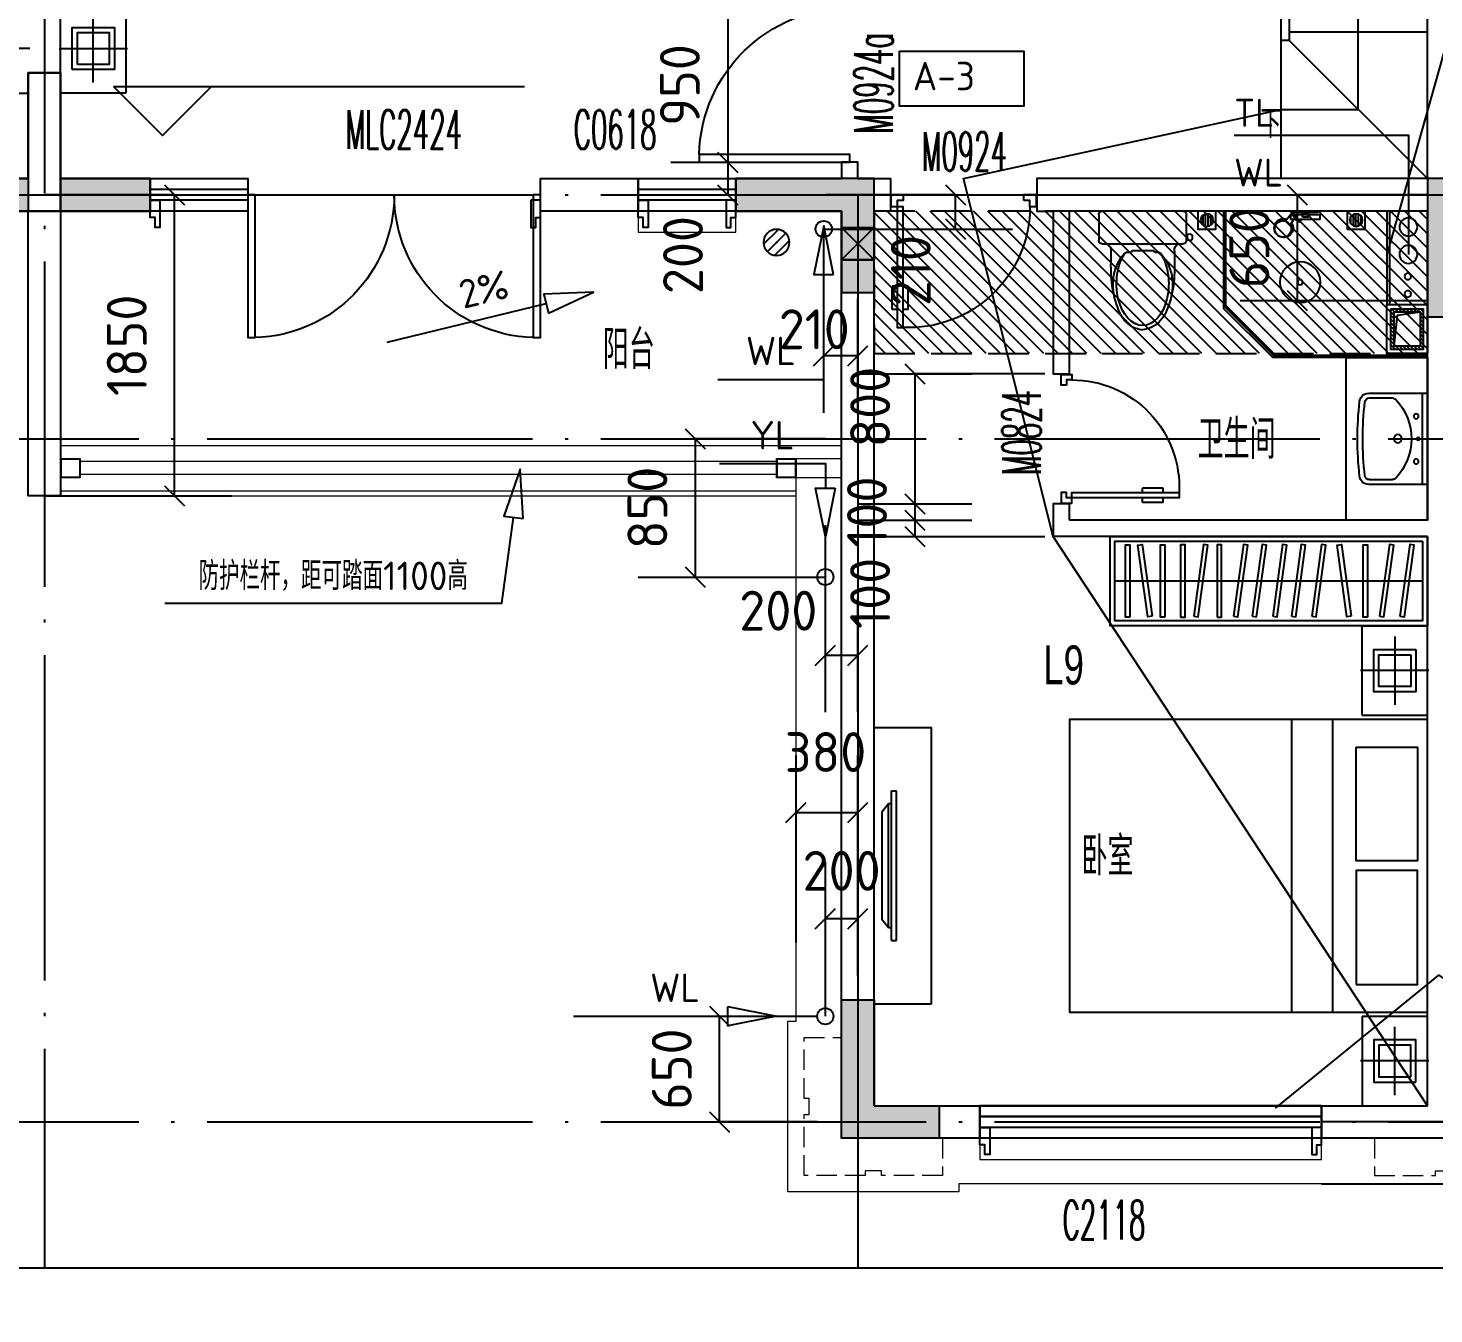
# Model space of a CAD drawing. Header units: millimetres. Extents: x -133666 to 228300, y -346623 to 180165.
# Drawn here: x -38455 to -29815, y -119470 to -111564 of the extents above; entities that cross this region are included whole.
import ezdxf
from ezdxf.enums import TextEntityAlignment as Align

# ---------------------------------------------------------------- set-up
doc = ezdxf.new("R2010")
doc.units = ezdxf.units.MM
doc.header["$LTSCALE"] = 1000
for name, pattern in [('__DASH', [0.35, 0.25, -0.1]), ('DASH', [0.35, 0.25, -0.1]), ('DOTE', [2.42, 2, -0.2, 0.02, -0.2])]:
    doc.linetypes.add(name, pattern=pattern)
doc.layers.get('0').update_dxf_attribs({"linetype": 'CONTINUOUS'})
doc.layers.get('Defpoints').update_dxf_attribs({"color": 6, "linetype": 'CONTINUOUS'})
doc.layers.add('0看线', color=9, linetype='CONTINUOUS', lineweight=0)
for name, color, linetype in [('0门窗套', 47, 'CONTINUOUS'), ('A-Lvtry', 5, 'CONTINUOUS'), ('AXIS_轴线_A', 1, 'DOTE'), ('COLU_柱墙_A', 2, 'CONTINUOUS'), ('COMP_栏杆_A', 163, 'CONTINUOUS'), ('DIM_引注_A', 3, 'CONTINUOUS'), ('DIM_标注_A', 3, 'CONTINUOUS'), ('DIM_标高_A', 3, 'CONTINUOUS'), ('DIM_符号_A', 3, 'CONTINUOUS'), ('EQU_厨卫设备_A', 6, 'CONTINUOUS'), ('EQU_活动家具_A', 237, 'CONTINUOUS'), ('HATCH_通用填充_A', 251, 'CONTINUOUS'), ('LINE_投影线_A', 7, 'CONTINUOUS'), ('LINE_细线_A', 9, 'CONTINUOUS'), ('LVTRY', 6, 'CONTINUOUS'), ('M门窗标号', 1, 'CONTINUOUS'), ('STAIR_楼电梯_A', 9, 'CONTINUOUS'), ('TEXT_房间名称_A', 6, 'CONTINUOUS'), ('TEXT_通用文字_A', 7, 'CONTINUOUS'), ('VPIPE-雨水', 4, 'DASH'), ('W-尺寸', 5, 'CONTINUOUS'), ('WALL_填充墙_A', 2, 'CONTINUOUS'), ('WIN_门窗_A', 4, 'CONTINUOUS'), ('洁具，厨具', 6, 'CONTINUOUS'), ('看线', 161, 'CONTINUOUS')]:
    doc.layers.add(name, color=color, linetype=linetype)
doc.styles.add('_TCH_DIM', font='SIMPLEX.shx', dxfattribs={"width": 0.7, "bigfont": 'GBCBIG.shx'})
doc.styles.add('_中哲汉字字母', font='ZZ中哲字母', dxfattribs={"width": 0.7, "bigfont": 'ZZ中哲汉字'})
doc.styles.add('CADReader_TextStyle', font='tssdeng.shx', dxfattribs={"height": 0.2, "bigfont": 'gbcbig.shx'})
doc.styles.add('DIM', font='', dxfattribs={"width": 0.7})
doc.styles.get('DIM').set_extended_font_data('SimSun')
doc.dimstyles.new('50', dxfattribs={"dimscale": 50, "dimtxt": 2, "dimasz": 1, "dimexe": 1, "dimexo": 1, "dimgap": 1, "dimtad": 1, "dimdec": 0, "dimzin": 0, "dimdsep": 46, "dimtxsty": 'DIM', "dimblk": 'ARCHTICK', "dimcen": 0, "dimclrd": 5, "dimclre": 5, "dimclrt": 35, "dimadec": 0, "dimazin": 0, "dimtfac": 0.5, "dimtdec": 0, "dimtix": 1, "dimtmove": 2, "dimatfit": 2, "dimldrblk": 'A', "dimfxl": 0, "dimtolj": 1, "dimtzin": 0, "dimlwd": -1, "dimlwe": -1, "dimarcsym": 0})
pattern_1 = [(270, (-773584.457, -5072206.199), (15.875, -9e-15), [])]
pattern_2 = [(270, (-774502.067, -5072206.199), (15.875, -9e-15), [])]

# ---------------------------------------------------------------- blocks, each defined once
blk = doc.blocks.new('_ArchTick')
at = {"color": 0, "linetype": 'ByBlock', "const_width": 0.4}
blk.add_lwpolyline([(-0.5, -0.5), (0.5, 0.5)], dxfattribs=at)
blk = doc.blocks.new('*D693')
at = {"layer": 'Defpoints', "color": 0}
for p in [(-30904.1, -17972.8), (-32504.1, -150166.6), (-32504.1, -152366.6)]:
    blk.add_point(p, dxfattribs=at)
at = {"layer": 'W-尺寸', "color": 5}
for p, q in [((-32504.1, -152066.6), (-32504.1, -152416.6)), ((-30904.1, -152066.6), (-30904.1, -152416.6)), ((-30904.1, -152366.6), (-32504.1, -152366.6))]:
    blk.add_line(p, q, dxfattribs=at)
at = {"layer": 'W-尺寸', "color": 5, "xscale": 50, "yscale": 50, "zscale": 50, "rotation": 180}
blk.add_blockref('_ArchTick', (-32504.1, -152366.6), dxfattribs=at)
at = {"layer": 'W-尺寸', "color": 5, "xscale": 50, "yscale": 50, "zscale": 50}
blk.add_blockref('_ArchTick', (-30904.1, -152366.6), dxfattribs=at)
at = {"layer": 'W-尺寸', "color": 35, "insert": (-31704.1, -152266.6), "char_height": 100, "attachment_point": 5, "style": 'DIM'}
blk.add_mtext('\\A1;1600', dxfattribs=at)
blk = doc.blocks.new('A')
for p, q in [((-0.37, 0), (-2.13, 0)), ((-1.44, 1.15), (-1.09, 1.44)), ((-1.44, 1.15), (-0.37, 0)), ((-1.44, -1.15), (-0.37, 0)), ((-1.09, 1.44), (0, 0)), ((-1.09, -1.44), (0, 0)), ((-1.44, -1.15), (-1.09, -1.44))]:
    blk.add_line(p, q)
for points in [[(-1.44, 1.15), (-1.09, 1.44), (-0.37, 0), (0, 0)], [(-1.44, -1.15), (-1.09, -1.44), (-0.37, 0), (0, 0)]]:
    blk.add_solid(points)
blk = doc.blocks.new('座便')
for p, q in [((-270, -200), (-270, -40)), ((-250, -20), (250, -20)), ((270, -40), (270, -200)), ((-303.5, -170.5), (-303.5, -190.2)), ((-303.5, -170.5), (-303.5, -190.2)), ((-270, -162.3), (-292.7, -160.5)), ((-270, -162.3), (-292.7, -160.5)), ((-276.1, -198.8), (-276.1, -161.8)), ((-276.1, -198.8), (-276.1, -161.8)), ((-292.7, -200.1), (-270, -198.4)), ((-292.7, -200.1), (-270, -198.4)), ((-221.7, -220), (-250, -220)), ((221.7, -220), (-221.7, -220)), ((221.7, -220), (-221.7, -220)), ((250, -220), (221.7, -220)), ((-77.3, -272.6), (-100.5, -272.6)), ((-77.3, -272.6), (-100.5, -272.6)), ((-69.3, -262), (-69.3, -264.6)), ((65.1, -262), (-69.3, -262)), ((-69.3, -262), (-69.3, -264.6)), ((65.1, -262), (-69.3, -262)), ((65.1, -264.6), (65.1, -262)), ((65.1, -264.6), (65.1, -262)), ((100.5, -272.6), (73.1, -272.6)), ((100.5, -272.6), (73.1, -272.6))]:
    blk.add_line(p, q)
for centre, radius, start, end in [((-250, -40), 20, 90, 180), ((250, -40), 20, 0, 90), ((250, -40), 20, 0, 90), ((-293.5, -170.5), 10, 85.56158, 180), ((-293.5, -170.5), 10, 85.56158, 180), ((-293.5, -190.2), 10, 180, 274.43842), ((-293.5, -190.2), 10, 180, 274.43842), ((-250, -200), 20, 180, 270), ((-238.3, -260.4), 43.7, 351.37849, 67.65047), ((238.3, -260.4), 43.7, 112.34953, 188.62151), ((250, -200), 20, 270, 0), ((-100.5, -280.6), 8, 90, 145.22779), ((-100.5, -280.6), 8, 90, 145.22779), ((-77.3, -264.6), 8, 270, 0), ((-77.3, -264.6), 8, 270, 0), ((73.1, -264.6), 8, 180, 270), ((73.1, -264.6), 8, 180, 270), ((100.5, -280.6), 8, 34.77221, 90), ((100.5, -280.6), 8, 34.77221, 90)]:
    blk.add_arc(centre, radius, start, end)
blk.add_ellipse((0, -466.8), major_axis=(0, 256.5), ratio=0.624298, start_param=0.73236, end_param=5.550825)
for points, knots in [([(-195.1, -266.9), (-196.6, -324.4), (-199.4, -436.2), (-170.6, -586.5), (-119.1, -698.5), (-49.6, -739.9), (-14.2, -746.4), (0, -749)], [0, 0, 0, 0, 171.873008, 333.949451, 459.747669, 524.048243, 567.39816, 567.39816, 567.39816, 567.39816]), ([(-107.1, -276), (-116.1, -285.9), (-144.6, -317.3), (-174.9, -382.8), (-187.7, -466.4), (-179.2, -520.4), (-175, -546.4)], [0, 0, 0, 0, 40.186691, 126.909564, 211.63779, 290.070492, 290.070492, 290.070492, 290.070492]), ([(-107.1, -276), (-116.1, -285.9), (-144.6, -317.3), (-174.9, -382.8), (-187.7, -466.4), (-179.2, -520.4), (-175, -546.4)], [0, 0, 0, 0, 40.186691, 126.909564, 211.63779, 290.070492, 290.070492, 290.070492, 290.070492]), ([(195.1, -266.9), (196.6, -324.4), (199.4, -436.2), (170.6, -586.5), (119.1, -698.5), (49.6, -739.9), (14.2, -746.4), (0, -749)], [0, 0, 0, 0, 171.873008, 333.949451, 459.747669, 524.048243, 567.39816, 567.39816, 567.39816, 567.39816]), ([(107.1, -276), (116.1, -285.9), (144.6, -317.3), (174.9, -382.8), (187.7, -466.4), (179.2, -520.4), (175, -546.4)], [0, 0, 0, 0, 40.186691, 126.909564, 211.63779, 290.070492, 290.070492, 290.070492, 290.070492]), ([(107.1, -276), (116.1, -285.9), (144.6, -317.3), (174.9, -382.8), (187.7, -466.4), (179.2, -520.4), (175, -546.4)], [0, 0, 0, 0, 40.186691, 126.909564, 211.63779, 290.070492, 290.070492, 290.070492, 290.070492])]:
    blk.add_open_spline(points, degree=3, knots=knots)
blk = doc.blocks.new('shower1')
for points in [[(-51.4, -88.6), (-21.4, -88.6), (-21.4, 88.6), (-51.4, 88.6)], [(-37.2, -17.3), (-8, -17.3), (-8, 17.3), (-37.2, 17.3)], [(-21.4, -6.1), (0, -6.1), (0, 6.8), (-21.4, 6.8)], [(-8, -75), (0, -75), (0, 75), (-8, 75)]]:
    blk.add_lwpolyline(points, close=True)
for points in [[(-37.9, -62.1), (-84.5, -93.6)], [(-19.9, -89), (-61.8, -121.8)]]:
    blk.add_lwpolyline(points)
for centre, radius, start, end in [((-103.4, -132.6), 58, 56.12168, 20.8953), ((-105.6, -133.5), 55.7, 56.56803, 19.51592), ((-41.6, -84.6), 17.1, 318.96713, 109.91341), ((-33, -78.3), 16.9, 320.84423, 107.65607), ((-109.7, -137.1), 50.3, 59.93566, 17.69043), ((-117.8, -143.6), 60.1, 21.2546, 56.37155)]:
    blk.add_arc(centre, radius, start, end)
for points, knots in [([(-47.4, -68.5), (-59.3, -51.6), (-74.7, -29.7), (-56.1, -27.5), (-51.4, -27.2)], [0, 0, 0, 0, 41.956528, 54.187933, 54.187933, 54.187933, 54.187933]), ([(-46.4, -58.9), (-56.4, -46.3), (-70, -29.4), (-55.7, -31.5), (-51.4, -32.5)], [0, 0, 0, 0, 30.927195, 41.70808, 41.70808, 41.70808, 41.70808])]:
    blk.add_open_spline(points, degree=3, knots=knots)
blk = doc.blocks.new('A$C5CA51191')
at = {"layer": 'EQU_活动家具_A'}
for p, q in [((3000, 2400), (3000, 2950)), ((3000, 2950), (3400, 2950)), ((3200, 2885), (3200, 2465)), ((3410, 2675), (2990, 2675)), ((2565.9, 2375), (2565.9, 575)), ((2817.7, 2375), (2817.7, 575)), ((3000, 2400), (3400, 2400)), ((107.1, 1015), (107.1, 1935)), ((107.1, 1935), (137.1, 1935)), ((137.1, 1015), (137.1, 1935)), ((137.1, 1015), (137.1, 1935)), ((88.2, 1856.2), (46.4, 1804.4)), ((88.2, 1093.8), (88.2, 1856.2)), ((107.1, 1856.2), (88.2, 1856.2)), ((46.4, 1804.4), (46.4, 1145.6)), ((88.2, 1093.8), (46.4, 1145.6)), ((107.1, 1093.8), (88.2, 1093.8)), ((107.1, 1015), (137.1, 1015)), ((3000, 550), (3400, 550)), ((3000, 550), (3000, 0)), ((3200, 65), (3200, 485)), ((3410, 275), (2990, 275)), ((3000, 0), (3400, 0))]:
    blk.add_line(p, q, dxfattribs=at)
for points in [[(3330, 2805), (3330, 2545), (3070, 2545), (3070, 2805)], [(3400, 575), (3400, 2375), (1200, 2375), (1200, 575)], [(350, 625), (0, 625), (0, 2325), (350, 2325)], [(2962.9, 2204.9), (3339.3, 2204.9), (3339.3, 1504.6), (2962.9, 1504.6)], [(2962.9, 745.1), (3339.3, 745.1), (3339.3, 1445.4), (2962.9, 1445.4)], [(3330, 145), (3330, 405), (3070, 405), (3070, 145)]]:
    blk.add_lwpolyline(points, close=True, dxfattribs=at)
for points in [[(3297.5, 2772.5), (3297.5, 2577.5), (3102.5, 2577.5), (3102.5, 2772.5), (3297.5, 2772.5)], [(3297.5, 177.5), (3297.5, 372.5), (3102.5, 372.5), (3102.5, 177.5), (3297.5, 177.5)]]:
    blk.add_lwpolyline(points, dxfattribs=at)
blk = doc.blocks.new('A$C60E5526C')
at = {"layer": 'EQU_活动家具_A'}
blk.add_line((1920, 275), (30, 275), dxfattribs=at)
for points in [[(1950, 550), (1950, 0), (0, 0), (0, 550)], [(1920, 520), (1920, 30), (30, 30), (30, 520)], [(121.7, 53.5), (94.7, 53.5), (94.7, 498.5), (121.7, 498.5)], [(258.3, 59.7), (231.6, 56), (171.2, 496.9), (198, 500.5)], [(335.8, 53.5), (308.8, 53.5), (308.8, 498.5), (335.8, 498.5)], [(433.7, 53.5), (460.7, 53.5), (460.7, 498.5), (433.7, 498.5)], [(514.2, 59.7), (540.9, 56), (601.3, 496.9), (574.6, 500.5)], [(658.4, 53.5), (685.4, 53.5), (685.4, 498.5), (658.4, 498.5)], [(758.9, 59.7), (785.6, 56), (846, 496.9), (819.3, 500.5)], [(873.6, 59.7), (900.4, 56), (960.8, 496.9), (934, 500.5)], [(999.3, 59.7), (1026.1, 56), (1086.4, 496.9), (1059.7, 500.5)], [(1114.1, 59.7), (1140.8, 56), (1201.2, 496.9), (1174.4, 500.5)], [(1239.7, 59.7), (1266.5, 56), (1326.9, 496.9), (1300.1, 500.5)], [(1482.5, 59.7), (1455.8, 56), (1395.4, 496.9), (1422.1, 500.5)], [(1583, 53.5), (1556, 53.5), (1556, 498.5), (1583, 498.5)], [(1656, 59.7), (1682.8, 56), (1743.2, 496.9), (1716.4, 500.5)], [(1781.7, 59.7), (1808.5, 56), (1868.8, 496.9), (1842.1, 500.5)]]:
    blk.add_lwpolyline(points, close=True, dxfattribs=at)
blk = doc.blocks.new('A$C43C32891')
at = {"layer": 'EQU_活动家具_A'}
for p, q in [((410, 2950), (10, 2950)), ((410, 2400), (410, 2950)), ((210, 2885), (210, 2465)), ((0, 2675), (420, 2675)), ((410, 2400), (10, 2400)), ((592.3, 2375), (592.3, 575)), ((844.1, 2375), (844.1, 575)), ((3019.3, 1015), (3019.3, 1935)), ((3019.3, 1015), (3019.3, 1935)), ((3049.3, 1935), (3019.3, 1935)), ((3049.3, 1015), (3049.3, 1935)), ((3049.3, 1856.2), (3068.2, 1856.2)), ((3068.2, 1093.8), (3068.2, 1856.2)), ((3068.2, 1856.2), (3110, 1804.4)), ((3110, 1804.4), (3110, 1145.6)), ((3068.2, 1093.8), (3110, 1145.6)), ((3049.3, 1093.8), (3068.2, 1093.8)), ((3049.3, 1015), (3019.3, 1015)), ((410, 550), (10, 550)), ((410, 550), (410, 0)), ((210, 65), (210, 485)), ((0, 275), (420, 275)), ((410, 0), (10, 0))]:
    blk.add_line(p, q, dxfattribs=at)
for points in [[(80, 2805), (80, 2545), (340, 2545), (340, 2805)], [(10, 575), (10, 2375), (2210, 2375), (2210, 575)], [(447.1, 2204.9), (70.7, 2204.9), (70.7, 1504.6), (447.1, 1504.6)], [(447.1, 745.1), (70.7, 745.1), (70.7, 1445.4), (447.1, 1445.4)], [(80, 145), (80, 405), (340, 405), (340, 145)]]:
    blk.add_lwpolyline(points, close=True, dxfattribs=at)
for points in [[(112.5, 2772.5), (112.5, 2577.5), (307.5, 2577.5), (307.5, 2772.5), (112.5, 2772.5)], [(112.5, 177.5), (112.5, 372.5), (307.5, 372.5), (307.5, 177.5), (112.5, 177.5)]]:
    blk.add_lwpolyline(points, dxfattribs=at)
blk = doc.blocks.new('fhhrthrtjrtjrt')
at = {"layer": 'EQU_厨卫设备_A'}
h = blk.add_hatch(dxfattribs=at)
h.set_pattern_fill('ANSI31', color=256, scale=10, angle=225, style=0)
h.set_pattern_definition(pattern_1)
edge = h.paths.add_edge_path()
edge.add_arc((-285602.9, 318146), 39.3, 0, 360, ccw=False)
h = blk.add_hatch(dxfattribs=at)
h.set_pattern_fill('ANSI31', color=256, scale=10, angle=225, style=0)
h.set_pattern_definition(pattern_1)
edge = h.paths.add_edge_path()
edge.add_arc((-285602.9, 318146), 39.3, 0, 360, ccw=False)
h = blk.add_hatch(dxfattribs=at)
h.set_pattern_fill('ANSI31', color=256, scale=10, angle=225, style=0)
h.set_pattern_definition(pattern_2)
edge = h.paths.add_edge_path()
edge.add_arc((-284685.3, 318146), 39.3, 0, 360, ccw=False)
h = blk.add_hatch(dxfattribs=at)
h.set_pattern_fill('ANSI31', color=256, scale=10, angle=225, style=0)
h.set_pattern_definition(pattern_2)
edge = h.paths.add_edge_path()
edge.add_arc((-284685.3, 318146), 39.3, 0, 360, ccw=False)
at = {"layer": 'HATCH_通用填充_A'}
h = blk.add_hatch(dxfattribs=at)
h.set_pattern_fill('ANSI31', color=256, scale=500)
h.set_pattern_definition([(45, (-604135.504, -32817.92), (-44.194174, 44.194174), [])])
h.paths.add_polyline_path([(-282640.3, 317326), (-286040.3, 317326), (-286040.3, 318201), (-282640.3, 318201)])
at = {"layer": 'LVTRY', "ltscale": 5}
h = blk.add_hatch(dxfattribs=at)
h.set_pattern_fill('ANSI31', color=256, scale=10)
h.set_pattern_definition([(45, (-594158.315, -40320.07), (-11.22532015, 11.22532015), [])])
h.paths.add_polyline_path([(-286015.3, 317601), (-286015.3, 317351), (-285815.3, 317351), (-285815.3, 317601)])
h.paths.add_polyline_path([(-285995.3, 317581), (-285835.3, 317581), (-285835.3, 317371), (-285995.3, 317371)], flags=16)
at = {"layer": 'AXIS_轴线_A', "linetype": 'DOTE'}
blk.add_line((-282540.3, 318301), (-282540.3, 311701), dxfattribs=at)
at = {"layer": 'COMP_栏杆_A'}
blk.add_lwpolyline([(-283290.3, 312634.4), (-285390.3, 312634.4), (-285390.3, 312701), (-283290.3, 312701)], close=True, dxfattribs=at)
at = {"layer": 'EQU_厨卫设备_A'}
for p, q in [((-281983.7, 317952.5), (-282096.9, 318065.6)), ((-281961.1, 317997.7), (-282051.6, 318088.2)), ((-282029, 317929.8), (-282119.5, 318020.3))]:
    blk.add_line(p, q, dxfattribs=at)
for points in [[(-286040.3, 317313), (-285095.3, 317313), (-284802.3, 317606), (-284802.3, 318201)], [(-286040.3, 317301), (-285090.3, 317301), (-284790.3, 317601), (-284790.3, 318201)], [(-285808.3, 318201), (-285790.3, 318201), (-285790.3, 317626), (-286040.3, 317626)], [(-285808.3, 318201), (-285808.3, 318201), (-285808.3, 317626), (-286040.3, 317626)], [(-285540.3, 317076), (-285540.3, 317301), (-286040.3, 317301), (-286040.3, 316301), (-285540.3, 316301), (-285540.3, 317076)]]:
    blk.add_lwpolyline(points, dxfattribs=at)
for points in [[(-285657.9, 318201), (-285547.9, 318201), (-285547.9, 318091), (-285657.9, 318091)], [(-285657.9, 318201), (-285547.9, 318201), (-285547.9, 318091), (-285657.9, 318091)], [(-284740.3, 318201), (-284630.3, 318201), (-284630.3, 318091), (-284740.3, 318091)]]:
    blk.add_lwpolyline(points, close=True, dxfattribs=at)
for centre, radius in [((-285923.8, 318104), 55), ((-285602.9, 318146), 39.3), ((-285602.9, 318146), 39.3), ((-284685.3, 318146), 39.3), ((-284685.3, 318146), 39.3), ((-282040.3, 318009), 80), ((-285923.8, 317935), 55), ((-285258.7, 317763.9), 125), ((-285920.1, 317800.1), 20), ((-285920.1, 317691.6), 20), ((-285258.7, 317763.9), 16)]:
    blk.add_circle(centre, radius, dxfattribs=at)
blk.add_point((-282040.3, 318009), dxfattribs=at)
at = {"layer": 'LINE_投影线_A'}
for p, q in [((-282440.3, 318101), (-282640.3, 318101)), ((-282440.3, 317901), (-282640.3, 317901))]:
    blk.add_line(p, q, dxfattribs=at)
at = {"layer": 'LINE_投影线_A', "linetype": '__DASH'}
blk.add_lwpolyline([(-282640.3, 317326), (-286040.3, 317326), (-286040.3, 318201), (-282640.3, 318201)], close=True, dxfattribs=at)
at = {"layer": 'LINE_投影线_A'}
blk.add_lwpolyline([(-282440.3, 318101), (-282640.3, 318101), (-282640.3, 317901), (-282440.3, 317901)], close=True, dxfattribs=at)
for points in [[(-282440.3, 317901), (-282640.3, 318101)], [(-282440.3, 318101), (-282640.3, 317901)], [(-285835.3, 317371), (-285855.8, 317561.6), (-285995.3, 317581)]]:
    blk.add_lwpolyline(points, dxfattribs=at)
at = {"layer": 'LINE_细线_A'}
blk.add_lwpolyline([(-286040.3, 312701), (-283740.3, 316201), (-283190.3, 318401), (-285140.3, 318826)], dxfattribs=at)
at = {"layer": 'LVTRY', "ltscale": 5}
for points in [[(-285790.3, 317626), (-286040.3, 317626), (-286040.3, 317326), (-285790.3, 317326)], [(-285815.3, 317601), (-286015.3, 317601), (-286015.3, 317351), (-285815.3, 317351)], [(-285835.3, 317581), (-285995.3, 317581), (-285995.3, 317371), (-285835.3, 317371)]]:
    blk.add_lwpolyline(points, close=True, dxfattribs=at)
at = {"layer": 'STAIR_楼电梯_A'}
for p, q in [((-285190.3, 321521), (-285190.3, 319251)), ((-285140.3, 320409.1), (-285140.3, 319251)), ((-286040.3, 319301), (-285190.3, 319301)), ((-285190.3, 319251), (-286040.3, 318401)), ((-285190.3, 319251), (-285140.3, 319251)), ((-285140.3, 319251), (-285140.3, 318401))]:
    blk.add_line(p, q, dxfattribs=at)
at = {"layer": 'WALL_填充墙_A', "linetype": 'Continuous'}
for points in [[(-277640.3, 318401), (-277640.3, 322401)], [(-286040.3, 318401), (-286040.3, 321521)], [(-282540.3, 318401), (-282540.3, 318501.5), (-282440.3, 318501.5), (-282440.3, 318401)], [(-286040.3, 318401), (-283840.3, 318401)], [(-283840.3, 318401), (-283640.3, 318401), (-283640.3, 318201), (-283740.3, 318201)], [(-282540.3, 318401), (-282740.3, 318401), (-282740.3, 318201), (-282640.3, 318201)], [(-282440.3, 318201), (-281790.3, 318201), (-281790.3, 318401), (-282440.3, 318401)], [(-280590.3, 318201), (-280590.3, 318401), (-281190.3, 318401), (-281190.3, 318201), (-280590.3, 318201)], [(-277640.3, 318401), (-278190.3, 318401), (-278190.3, 318201), (-277440.3, 318201)], [(-286040.3, 316301), (-286040.3, 318201)], [(-286040.3, 318201), (-283840.3, 318201)], [(-283740.3, 318201), (-283740.3, 317201), (-283840.3, 317201), (-283840.3, 318201)], [(-282640.3, 312701), (-282640.3, 318201)], [(-282440.3, 312501), (-282440.3, 318201)], [(-283840.3, 316301), (-283840.3, 316401), (-283740.3, 316401), (-283740.3, 316201)], [(-286040.3, 316301), (-283840.3, 316301)], [(-286040.3, 312701), (-286040.3, 316201)], [(-286040.3, 316201), (-283740.3, 316201)], [(-286140.3, 312501), (-285390.3, 312501), (-285390.3, 312701), (-286040.3, 312701)], [(-282640.3, 312701), (-283290.3, 312701), (-283290.3, 312501), (-282440.3, 312501)]]:
    blk.add_lwpolyline(points, dxfattribs=at)
at = {"layer": 'WIN_门窗_A', "linetype": 'Continuous'}
for points in [[(-281564, 318549), (-281564, 318501.5), (-282490.3, 318501.5), (-282490.3, 318549), (-281564, 318549)], [(-281190.3, 318201), (-281190.3, 318401), (-281790.3, 318401), (-281790.3, 318201), (-281190.3, 318201)], [(-278190.3, 318201), (-278190.3, 318401), (-278790.3, 318401), (-278790.3, 318201), (-278190.3, 318201)], [(-283560.8, 318265.5), (-283560.8, 318302.6), (-283635, 318302.6), (-283635, 318228.4), (-283597.9, 318228.4), (-283597.9, 318265.5), (-283560.8, 318265.5)], [(-282744.5, 318302.6), (-282818.7, 318302.6), (-282818.7, 318265.5), (-282781.6, 318265.5), (-282781.6, 317486.3), (-282818.7, 317486.3), (-282818.7, 318228.4), (-282744.5, 318228.4), (-282744.5, 318302.6)], [(-281790.3, 318334.4), (-281190.3, 318334.4)], [(-278790.3, 318334.4), (-278190.3, 318334.4)], [(-281790.3, 318267.7), (-281190.3, 318267.7)], [(-280545.3, 318301), (-280545.3, 317423.5), (-280590.3, 317423.5), (-280590.3, 318301), (-280545.3, 318301)], [(-278790.3, 318301), (-278790.3, 317423.5), (-278835.3, 317423.5), (-278835.3, 318301), (-278790.3, 318301)], [(-278790.3, 318267.7), (-278190.3, 318267.7)], [(-282850.1, 317739.9), (-282818.7, 317739.9)], [(-282850.1, 317597.1), (-282850.1, 317739.9)], [(-282781.6, 317739.9), (-282750.2, 317739.9)], [(-282750.2, 317597.1), (-282750.2, 317739.9)], [(-282850.1, 317597.1), (-282818.7, 317597.1)], [(-282781.6, 317597.1), (-282750.2, 317597.1)], [(-283821.9, 317130.4), (-283788.9, 317130.4), (-283788.9, 317196.3), (-283854.8, 317196.3), (-283854.8, 317163.3), (-283821.9, 317163.3), (-283821.9, 317130.4)], [(-284416, 316470.7), (-284416, 316498.6)], [(-284416, 316498.6), (-284289.1, 316498.6)], [(-284289.1, 316470.7), (-284289.1, 316498.6)], [(-283788.9, 316404.8), (-283854.8, 316404.8), (-283854.8, 316470.7), (-284514.5, 316470.7), (-284514.5, 316437.8), (-283821.9, 316437.8), (-283821.9, 316470.7), (-283788.9, 316470.7), (-283788.9, 316404.8)], [(-284416, 316409.8), (-284416, 316437.8)], [(-284416, 316409.8), (-284289.1, 316409.8)], [(-284289.1, 316409.8), (-284289.1, 316437.8)], [(-283290.3, 312501), (-283290.3, 312701), (-285390.3, 312701), (-285390.3, 312501), (-283290.3, 312501)], [(-285390.3, 312634.4), (-283290.3, 312634.4)], [(-285390.3, 312567.7), (-283290.3, 312567.7)]]:
    blk.add_lwpolyline(points, dxfattribs=at)
for centre, radius, start, end in [((-282490.3, 318525.2), 926.2, 1.46928, 90), ((-282855.8, 318227.5), 742.1, 179.92833, 272.86603), ((-280567.8, 318301), 877.5, 271.46928, 360), ((-278812.8, 318301), 877.5, 180, 268.53072), ((-283855.7, 316503.7), 659.6, 89.92833, 182.86603)]:
    blk.add_arc(centre, radius, start, end, dxfattribs=at)
at = {"layer": '洁具，厨具'}
for p, q in [((-286011.2, 316521), (-286011.2, 317081)), ((-285683.9, 317052.3), (-285825.6, 317052.3)), ((-285683.8, 316550.1), (-285826, 316550.1))]:
    blk.add_line(p, q, dxfattribs=at)
blk.add_lwpolyline([(-285624, 316570.7, 0.056951), (-285624, 317031.4, 0.381268), (-285679.6, 317081), (-286040.3, 317081), (-286040.3, 316521), (-285679.6, 316521, 0.381268)], format="xyb", close=True, dxfattribs=at)
for centre, radius in [((-285971.2, 316939.9), 15), ((-285983.6, 316801.1), 8), ((-285858.7, 316801.9), 24.9), ((-285971.2, 316662.1), 15)]:
    blk.add_circle(centre, radius, dxfattribs=at)
for centre, radius, start, end in [((-285588.2, 316801), 353.9, 136.75809, 223.15434), ((-285825.6, 317024.3), 28, 90, 136.75809), ((-285683.9, 317024.3), 28, 6.51223, 90), ((-287639.9, 316801), 1996.7, 353.49841, 6.51223), ((-285683.8, 316578.1), 28, 270, 353.49841), ((-285826, 316578.1), 28, 223.15434, 270)]:
    blk.add_arc(centre, radius, start, end, dxfattribs=at)
at = {"layer": 'A-Lvtry'}
blk.add_blockref('座便', (-284290.3, 318221), dxfattribs=at)
at = {"layer": 'EQU_厨卫设备_A', "extrusion": (0, 0, -1), "xscale": -1, "zscale": -1, "rotation": 270}
blk.add_blockref('shower1', (285289.9, 318201), dxfattribs=at)
at = {"layer": 'EQU_活动家具_A', "xscale": -1}
for name, p in [('A$C43C32891', (-277630.3, 318926)), ('A$C60E5526C', (-284090.3, 315651)), ('A$C5CA51191', (-282640.3, 312701))]:
    blk.add_blockref(name, p, dxfattribs=at)
blk = doc.blocks.new('mct-tl')
at = {"layer": '0门窗套'}
blk.add_lwpolyline([(60, 0), (60, -166.7), (30, -166.7), (30, -106.7), (0, -106.7), (0, 0), (60, 0)], dxfattribs=at)
blk = doc.blocks.new('yuirog')
at = {"layer": '0看线'}
for points in [[(-1020, 5890), (-1020, 5800), (-420, 5800), (-420, 5890)], [(3930, -50), (950, -50), (950, -100), (-100, -100), (-100, 950), (-50, 950), (-50, 4290)], [(1080, 296.7), (1080, 100), (3180, 100), (3180, 296.7)]]:
    blk.add_lwpolyline(points, dxfattribs=at)
at = {"layer": '0看线', "linetype": 'DASH', "ltscale": 0.5}
for points in [[(850, 230), (850, 0), (475, 0), (475, 30), (375, 30), (375, 0), (0, 0), (0, 375), (30, 375), (30, 475), (0, 475), (0, 850), (230, 850)], [(3505, 230), (3505, 0), (3880, 0), (3880, 30), (3930, 30)]]:
    blk.add_lwpolyline(points, dxfattribs=at)
at = {"layer": '0门窗套'}
for p in [(-4020, 5996.7), (1080, 296.7)]:
    blk.add_blockref('mct-tl', p, dxfattribs=at)
at = {"layer": '0门窗套', "extrusion": (0, 0, -1), "zscale": -1}
for p in [(1620, 5996.7), (420, 5996.7), (-3180, 296.7)]:
    blk.add_blockref('mct-tl', p, dxfattribs=at)
at = {"layer": '0门窗套', "extrusion": (0, 0, -1), "xscale": -1, "zscale": -1}
blk.add_blockref('mct-tl', (1020, 5996.7), dxfattribs=at)
blk = doc.blocks.new('h54j54j45j4m')
at = {"layer": 'TEXT_房间名称_A', "style": '_中哲汉字字母', "width": 0.7}
for s, p in [('阳台', (-291307.8, 317230)), ('卫生间', (-287651.6, 316677.5)), ('L9', (-288600.8, 315290.8)), ('卧室', (-288365.6, 314114.5))]:
    blk.add_text(s, height=240, dxfattribs=at).set_placement(p)
blk = doc.blocks.new('554y54y')
at = {"layer": 'M门窗标号', "style": '_TCH_DIM', "width": 0.494118}
for s, p in [('M0924a', (-289525.1, 318676.2)), ('M0824', (-288615.1, 316577.2))]:
    blk.add_text(s, height=238, rotation=90, dxfattribs=at).set_placement(p)
for s, p in [('MLC2424', (-292888.9, 318583.9)), ('C0618', (-291486.7, 318583.9)), ('M0924', (-289347.9, 318449.2)), ('C2118', (-288482.1, 311879.1))]:
    blk.add_text(s, height=238, dxfattribs=at).set_placement(p)
blk = doc.blocks.new('A$C2E3860E6')
at = {"layer": 'HATCH_通用填充_A'}
h = blk.add_hatch(color=256, dxfattribs=at)
h.dxf.hatch_style = 1
h.paths.add_polyline_path([(39600, 200), (40000, 200), (40000, 0), (39400, 0), (39400, 850), (39600, 850)])
h.paths.add_polyline_path([(46600, 200), (46200, 200), (46200, 0), (46800, 0), (46800, 850), (46600, 850)])
h.paths.add_polyline_path([(22400, 200), (22800, 200), (22800, 0), (22200, 0), (22200, 850), (22400, 850)])
h.paths.add_polyline_path([(29400, 200), (29000, 200), (29000, 0), (29600, 0), (29600, 850), (29400, 850)])
h.paths.add_polyline_path([(41950, 15750), (41450, 15750), (41450, 15350), (41950, 15350)])
h.paths.add_polyline_path([(44750, 15750), (44250, 15750), (44250, 15350), (44750, 15350)])
h.paths.add_polyline_path([(38600, 9900), (38600, 10750), (38800, 10750), (38800, 9900)])
h.paths.add_polyline_path([(47600, 9900), (47600, 10750), (47400, 10750), (47400, 9900)])
h.paths.add_polyline_path([(41950, 17300), (41450, 17300), (41450, 16900), (41950, 16900)])
h.paths.add_polyline_path([(44750, 17300), (44250, 17300), (44250, 16900), (44750, 16900)])
h.paths.add_polyline_path([(40800, 13600), (40300, 13600), (40300, 13200), (40800, 13200)])
h.paths.add_polyline_path([(45900, 13600), (45400, 13600), (45400, 13200), (45900, 13200)])
h.paths.add_polyline_path([(35700, 11700), (35700, 11200), (35500, 11200), (35500, 11900), (36350, 11900), (36350, 11700)])
h.paths.add_polyline_path([(34600, 9900), (34600, 8450), (34400, 8450), (34400, 10100), (34600, 10100)])
h.paths.add_polyline_path([(35150, 5900), (34600, 5900), (34600, 6550), (34400, 6550), (34400, 5700), (35150, 5700)])
h.paths.add_polyline_path([(43200, 5900), (43000, 5900), (43000, 5050), (43200, 5050)])
h.paths.add_polyline_path([(43850, 11700), (43850, 11300), (44050, 11300), (44050, 11900), (42150, 11900), (42150, 9900), (44050, 9900), (44050, 10500), (43850, 10500), (43850, 10100), (42350, 10100), (42350, 11700)])
h.paths.add_polyline_path([(50500, 11700), (50500, 11200), (50700, 11200), (50700, 11900), (49850, 11900), (49850, 11700)])
h.paths.add_polyline_path([(51600, 9900), (51600, 8450), (51800, 8450), (51800, 10100), (51600, 10100)])
h.paths.add_polyline_path([(51050, 5900), (51600, 5900), (51600, 6550), (51800, 6550), (51800, 5700), (51050, 5700)])
h.paths.add_polyline_path([(24750, 15750), (24250, 15750), (24250, 15350), (24750, 15350)])
h.paths.add_polyline_path([(27550, 15750), (27050, 15750), (27050, 15350), (27550, 15350)])
h.paths.add_polyline_path([(21400, 9900), (21400, 10750), (21600, 10750), (21600, 9900)])
h.paths.add_polyline_path([(30400, 9900), (30400, 10750), (30200, 10750), (30200, 9900)])
h.paths.add_polyline_path([(24750, 17300), (24250, 17300), (24250, 16900), (24750, 16900)])
h.paths.add_polyline_path([(27550, 17300), (27050, 17300), (27050, 16900), (27550, 16900)])
h.paths.add_polyline_path([(23600, 13600), (23100, 13600), (23100, 13200), (23600, 13200)])
h.paths.add_polyline_path([(28700, 13600), (28200, 13600), (28200, 13200), (28700, 13200)])
h.paths.add_polyline_path([(18500, 11700), (18500, 11200), (18300, 11200), (18300, 11900), (19150, 11900), (19150, 11700)])
h.paths.add_polyline_path([(17400, 9900), (17400, 8450), (17200, 8450), (17200, 10100), (17400, 10100)], flags=17)
h.paths.add_polyline_path([(17950, 5900), (17400, 5900), (17400, 6550), (17200, 6550), (17200, 5700), (17950, 5700)])
h.paths.add_polyline_path([(26000, 5900), (25800, 5900), (25800, 5050), (26000, 5050)])
h.paths.add_polyline_path([(25150, 11700), (25150, 11300), (24950, 11300), (24950, 11900), (26850, 11900), (26850, 9900), (24950, 9900), (24950, 10500), (25150, 10500), (25150, 10100), (26650, 10100), (26650, 11700)])
h.paths.add_polyline_path([(33300, 11700), (33300, 11200), (33500, 11200), (33500, 11900), (32650, 11900), (32650, 11700)])
h.paths.add_polyline_path([(34400, 9900), (34400, 8450), (34600, 8450), (34600, 10100), (34400, 10100)])
h.paths.add_polyline_path([(33850, 5900), (34400, 5900), (34400, 6550), (34600, 6550), (34600, 5700), (33850, 5700)])
h.paths.add_polyline_path([(9850, 15750), (10350, 15750), (10350, 15350), (9850, 15350)])
h.paths.add_polyline_path([(7050, 15750), (7550, 15750), (7550, 15350), (7050, 15350)])
h.paths.add_polyline_path([(13200, 9900), (13200, 10750), (13000, 10750), (13000, 9900)])
h.paths.add_polyline_path([(4200, 9900), (4200, 10750), (4400, 10750), (4400, 9900)])
h.paths.add_polyline_path([(9850, 17300), (10350, 17300), (10350, 16900), (9850, 16900)])
h.paths.add_polyline_path([(7050, 17300), (7550, 17300), (7550, 16900), (7050, 16900)])
h.paths.add_polyline_path([(11000, 13600), (11500, 13600), (11500, 13200), (11000, 13200)])
h.paths.add_polyline_path([(5900, 13600), (6400, 13600), (6400, 13200), (5900, 13200)])
h.paths.add_polyline_path([(16100, 11700), (16100, 11200), (16300, 11200), (16300, 11900), (15450, 11900), (15450, 11700)])
h.paths.add_polyline_path([(5200, 200), (5600, 200), (5600, 0), (5000, 0), (5000, 850), (5200, 850)])
h.paths.add_polyline_path([(17200, 9900), (17200, 8450), (17400, 8450), (17400, 10100), (17200, 10100)])
h.paths.add_polyline_path([(16650, 5900), (17200, 5900), (17200, 6550), (17400, 6550), (17400, 5700), (16650, 5700)])
h.paths.add_polyline_path([(12200, 200), (11800, 200), (11800, 0), (12400, 0), (12400, 850), (12200, 850)])
h.paths.add_polyline_path([(8600, 5900), (8800, 5900), (8800, 5050), (8600, 5050)])
h.paths.add_polyline_path([(9450, 11700), (9450, 11300), (9650, 11300), (9650, 11900), (7750, 11900), (7750, 9900), (9650, 9900), (9650, 10500), (9450, 10500), (9450, 10100), (7950, 10100), (7950, 11700)])
h.paths.add_polyline_path([(1300, 11700), (1300, 11200), (1100, 11200), (1100, 11900), (1950, 11900), (1950, 11700)])
h.paths.add_polyline_path([(200, 9900), (200, 8450), (0, 8450), (0, 10100), (200, 10100)])
h.paths.add_polyline_path([(750, 5900), (200, 5900), (200, 6550), (0, 6550), (0, 5700), (750, 5700)])
edge = h.paths.add_edge_path()
edge.add_line((38750, 5900), (38750, 5700))
edge.add_line((38750, 5700), (39400, 5700))
edge.add_line((39400, 5700), (39400, 5200))
edge.add_line((39400, 5200), (39600, 5200))
edge.add_line((39600, 5200), (39600, 5900))
edge.add_line((39600, 5900), (38750, 5900))
edge.add_line((47450, 5900), (47450, 5700))
edge.add_line((47450, 5700), (46800, 5700))
edge.add_line((46800, 5700), (46800, 5200))
edge.add_line((46800, 5200), (46600, 5200))
edge.add_line((46600, 5200), (46600, 5900))
edge.add_line((46600, 5900), (47450, 5900))
edge.add_line((21550, 5900), (21550, 5700))
edge.add_line((21550, 5700), (22200, 5700))
edge.add_line((22200, 5700), (22200, 5200))
edge.add_line((22200, 5200), (22400, 5200))
edge.add_line((22400, 5200), (22400, 5900))
edge.add_line((22400, 5900), (21550, 5900))
edge.add_line((30250, 5900), (30250, 5700))
edge.add_line((30250, 5700), (29600, 5700))
edge.add_line((29600, 5700), (29600, 5200))
edge.add_line((29600, 5200), (29400, 5200))
edge.add_line((29400, 5200), (29400, 5900))
edge.add_line((29400, 5900), (30250, 5900))
edge.add_line((13050, 5900), (13050, 5700))
edge.add_line((13050, 5700), (12400, 5700))
edge.add_line((12400, 5700), (12400, 5200))
edge.add_line((12400, 5200), (12200, 5200))
edge.add_line((12200, 5200), (12200, 5900))
edge.add_line((12200, 5900), (13050, 5900))
edge.add_line((4350, 5900), (4350, 5700))
edge.add_line((4350, 5700), (5000, 5700))
edge.add_line((5000, 5700), (5000, 5200))
edge.add_line((5000, 5200), (5200, 5200))
edge.add_line((5200, 5200), (5200, 5900))
edge.add_line((5200, 5900), (4350, 5900))
h = blk.add_hatch(color=256, dxfattribs=at)
h.dxf.hatch_style = 1
h.paths.add_polyline_path([(22200, 5200), (22400, 5200), (22400, 5900), (21550, 5900), (21550, 5700), (22200, 5700)])
h.paths.add_polyline_path([(29400, 5900), (29400, 5200), (29600, 5200), (29600, 5700), (30250, 5700), (30250, 5900)])
h.paths.add_polyline_path([(34600, 9900), (34600, 10100), (34400, 10100), (34400, 8450), (34600, 8450)])
h.paths.add_polyline_path([(33850, 5700), (34400, 5700), (34400, 5900), (33850, 5900)])
h.paths.add_polyline_path([(39600, 5900), (38750, 5900), (38750, 5700), (39400, 5700), (39400, 5200), (39600, 5200)])
h.paths.add_polyline_path([(46800, 5700), (47450, 5700), (47450, 5900), (46600, 5900), (46600, 5200), (46800, 5200)])
at = {"layer": 'COLU_柱墙_A'}
for points in [[(33850, 5900), (34400, 5900), (34400, 6550), (34600, 6550), (34600, 5700), (33850, 5700), (33850, 5900)], [(35150, 5900), (34600, 5900), (34600, 6550), (34400, 6550), (34400, 5700), (35150, 5700), (35150, 5900)], [(38750, 5900), (38750, 5700), (39400, 5700), (39400, 5200), (39600, 5200), (39600, 5900), (38750, 5900)], [(43200, 5900), (43000, 5900), (43000, 5050), (43200, 5050), (43200, 5900)], [(39600, 200), (40000, 200), (40000, 0), (39400, 0), (39400, 850), (39600, 850), (39600, 200)]]:
    blk.add_lwpolyline(points, dxfattribs=at)
blk = doc.blocks.new('hj54j54j54')
at = {"layer": 'DIM_标注_A', "linetype": 'Continuous'}
for points in [[(365261.7, 374971.4), (365261.7, 375671.4)], [(365461.7, 374971.4), (365461.7, 375671.4)], [(372661.7, 374971.4), (372661.7, 375671.4)], [(372861.7, 374971.4), (372861.7, 375671.4)], [(365199.9, 375259.6), (365323.6, 375383.3)], [(365399.9, 375259.6), (365523.6, 375383.3)], [(372599.9, 375259.6), (372723.6, 375383.3)], [(372799.9, 375259.6), (372923.6, 375383.3)], [(365261.7, 374721.4), (365261.7, 375321.4), (365461.7, 375321.4), (365461.7, 374721.4)], [(372661.7, 374721.4), (372661.7, 375321.4), (372861.7, 375321.4), (372861.7, 374721.4)], [(364549.9, 374783.3), (364673.6, 374659.6)], [(373449.9, 374783.3), (373573.6, 374659.6)], [(364261.7, 374721.4), (364961.7, 374721.4)], [(365211.7, 374071.4), (364611.7, 374071.4), (364611.7, 374721.4), (365211.7, 374721.4)], [(372911.7, 374071.4), (373511.7, 374071.4), (373511.7, 374721.4), (372911.7, 374721.4)], [(373161.7, 374721.4), (373861.7, 374721.4)], [(364549.9, 374133.3), (364673.6, 374009.6)], [(373449.9, 374133.3), (373573.6, 374009.6)], [(364261.7, 374071.4), (364961.7, 374071.4)], [(373161.7, 374071.4), (373861.7, 374071.4)]]:
    blk.add_lwpolyline(points, dxfattribs=at)
at = {"layer": 'DIM_符号_A', "linetype": 'Continuous'}
for points in [[(364661.7, 374781.4), (364961.7, 374721.4), (364661.7, 374661.4), (364661.7, 374781.4)], [(373461.7, 374781.4), (373461.7, 374661.4), (373161.7, 374721.4), (373461.7, 374781.4)], [(363714, 374721.4), (364661.7, 374721.4)], [(373461.7, 374721.4), (374409.4, 374721.4)]]:
    blk.add_lwpolyline(points, dxfattribs=at)
at = {"layer": 'VPIPE-雨水', "linetype": 'Continuous'}
for centre in [(365261.7, 374721.4), (372861.7, 374721.4)]:
    blk.add_circle(centre, 50, dxfattribs=at)
at = {"layer": 'DIM_标注_A', "color": 7, "style": 'CADReader_TextStyle'}
for s, rotation, p in [('200', 360.00001, (365361.7, 375615.4)), ('200', 360.00001, (372761.7, 375615.4)), ('650', 449.99999, (364317.7, 374396.4)), ('650', 449.99999, (373217.7, 374396.4))]:
    blk.add_text(s, height=245, rotation=rotation, dxfattribs=at).set_placement(p, align=Align.MIDDLE)
at = {"layer": 'DIM_符号_A', "color": 7, "style": 'CADReader_TextStyle'}
for p in [(364337.9, 374896.4), (373785.6, 374896.4)]:
    blk.add_text('WL', height=175, dxfattribs=at).set_placement(p, align=Align.MIDDLE)
blk = doc.blocks.new('J54J6K6K')
at = {"layer": 'DIM_引注_A', "linetype": 'Continuous'}
blk.add_lwpolyline([(-286490.3, 317926), (-286040.3, 319521), (-285547.9, 317926)], dxfattribs=at)
at = {"layer": 'DIM_标注_A', "linetype": 'Continuous'}
for points in [[(-289740.3, 319641), (-290540.3, 319641), (-290540.3, 318301), (-289740.3, 318301)], [(-290602.2, 318563.3), (-290478.4, 318439.6)], [(-290890.3, 318501.5), (-290190.3, 318501.5)], [(-290602.2, 318362.9), (-290478.4, 318239.2)], [(-289202.2, 318362.9), (-289078.4, 318239.2)], [(-287102.2, 318362.9), (-286978.4, 318239.2)], [(-290890.3, 318301), (-290190.3, 318301)], [(-289940.3, 318091), (-289140.3, 318091), (-289140.3, 318301), (-289940.3, 318301)], [(-289490.3, 318301), (-288790.3, 318301)], [(-287390.3, 318301), (-286690.3, 318301)], [(-286240.3, 318301), (-287040.3, 318301), (-287040.3, 317651), (-286240.3, 317651)], [(-289202.2, 318152.9), (-289078.4, 318029.2)], [(-289740.3, 318111), (-289740.3, 317311), (-289950.3, 317311), (-289950.3, 318111)], [(-289490.3, 318091), (-288790.3, 318091)], [(-287102.2, 317712.9), (-286978.4, 317589.2)], [(-289950.3, 316961), (-289950.3, 317661)], [(-289740.3, 316961), (-289740.3, 317661)], [(-287390.3, 317651), (-286690.3, 317651)], [(-290012.2, 317249.2), (-289888.4, 317372.9)], [(-289802.2, 317249.2), (-289678.4, 317372.9)], [(-289740.3, 317201), (-289040.3, 317201)], [(-289452.2, 317262.9), (-289328.4, 317139.2)], [(-288590.3, 317201), (-289390.3, 317201), (-289390.3, 316201), (-288590.3, 316201)], [(-290802.2, 316862.9), (-290678.4, 316739.2)], [(-291090.3, 316801), (-290390.3, 316801)], [(-289940.3, 316801), (-290740.3, 316801), (-290740.3, 315951.5), (-289940.3, 315951.5)], [(-289452.2, 316462.9), (-289328.4, 316339.2)], [(-289740.3, 316401), (-289040.3, 316401)], [(-289452.2, 316362.9), (-289328.4, 316239.2)], [(-289740.3, 316269.5), (-289740.3, 315469.5), (-289940.3, 315469.5), (-289940.3, 316269.5)], [(-289740.3, 316301), (-289040.3, 316301)], [(-289452.2, 316262.9), (-289328.4, 316139.2)], [(-289740.3, 316201), (-289040.3, 316201)], [(-290802.2, 316013.4), (-290678.4, 315889.7)], [(-291090.3, 315951.5), (-290390.3, 315951.5)], [(-289940.3, 315119.5), (-289940.3, 315819.5)], [(-289740.3, 315119.5), (-289740.3, 315819.5)], [(-290002.2, 315407.7), (-289878.4, 315531.4)], [(-289802.2, 315407.7), (-289678.4, 315531.4)], [(-290120.3, 314153.5), (-290120.3, 314853.5)], [(-289740.3, 314153.5), (-289740.3, 314853.5)], [(-290182.2, 314441.7), (-290058.4, 314565.4)], [(-290120.3, 313703.5), (-290120.3, 314503.5), (-289740.3, 314503.5), (-289740.3, 313703.5)], [(-289802.2, 314441.7), (-289678.4, 314565.4)], [(-286890.3, 312221), (-286090.3, 312221), (-286090.3, 312601), (-286890.3, 312601)], [(-286440.3, 312601), (-285740.3, 312601)], [(-286440.3, 312221), (-285740.3, 312221)]]:
    blk.add_lwpolyline(points, dxfattribs=at)
at = {"layer": 'DIM_标高_A', "linetype": 'Continuous'}
blk.add_lwpolyline([(-291790.1, 318966.1), (-294314.3, 318966.1), (-294014.3, 318666.1), (-293714.3, 318966.1)], dxfattribs=at)
at = {"layer": 'DIM_符号_A', "linetype": 'Continuous'}
for points in [[(-287427.8, 318668.5), (-286356.8, 318668.5), (-286356.8, 317935)], [(-287427.8, 318301), (-286356.8, 318301)], [(-289890.3, 317811), (-289950.3, 318111), (-290010.3, 317811), (-289890.3, 317811)], [(-290600.3, 317166.6), (-289950.3, 317166.6), (-289950.3, 317811)], [(-291642.2, 317574.6), (-291364.8, 317703.6), (-291670.4, 317691.2), (-291642.2, 317574.6)], [(-292633.5, 317396.1), (-291656.3, 317632.9)], [(-291797.2, 316310.2), (-291815.8, 316615.5), (-291916.1, 316326.5), (-291797.2, 316310.2)], [(-290590.3, 316648.5), (-289940.3, 316648.5), (-289940.3, 316498.5)], [(-289880.3, 316498.5), (-289940.3, 316198.5), (-290000.3, 316498.5), (-289880.3, 316498.5)], [(-294000.8, 315790.1), (-291929.3, 315790.1), (-291856.7, 316318.3)], [(-287174, 312686.5), (-286170, 313503.1), (-285012.3, 312686.5)]]:
    blk.add_lwpolyline(points, dxfattribs=at)
at = {"layer": 'VPIPE-雨水', "linetype": 'Continuous'}
for centre in [(-289950.3, 318091), (-289940.3, 315951.5)]:
    blk.add_circle(centre, 50, dxfattribs=at)
at = {"layer": 'DIM_标注_A', "color": 7, "style": 'CADReader_TextStyle'}
for s, rotation, p in [('950', 90, (-290834.3, 318976.5)), ('200', 90, (-290815.3, 317931)), ('650', 90, (-287334.3, 317976)), ('210', 90, (-289415.3, 317836)), ('210', 360.00001, (-290008.3, 317474.6)), ('800', 90, (-289665.3, 316995.9)), ('850', 90, (-291034.3, 316376.3)), ('100', 90, (-289684.3, 316351)), ('100', 90, (-289665.3, 315851)), ('200', 360.00001, (-290229.3, 315744.5)), ('380', 360.00001, (-289939.3, 314875.6))]:
    blk.add_text(s, height=245, rotation=rotation, dxfattribs=at).set_placement(p, align=Align.MIDDLE)
at = {"layer": 'DIM_符号_A', "style": 'CADReader_TextStyle'}
for s, p in [('TL', (-287427.8, 318668.5)), ('WL', (-287427.8, 318301))]:
    blk.add_text(s, height=171.5, dxfattribs=at).set_placement(p, align=Align.BOTTOM_LEFT)
at = {"layer": 'DIM_符号_A', "color": 7, "style": 'CADReader_TextStyle'}
blk.add_text('2%%%', height=175, rotation=13.62376, dxfattribs=at).set_placement((-292040.3, 317719.9), align=Align.MIDDLE)
for s, p in [('WL', (-290275.3, 317341.6)), ('YL', (-290265.3, 316823.5)), ('防护栏杆，距可踏面1100高', (-292965, 315965.1))]:
    blk.add_text(s, height=175, dxfattribs=at).set_placement(p, align=Align.MIDDLE)

msp = doc.modelspace()

# ---------------------------------------------------------------- linework, layer by layer
msp.add_lwpolyline([(-20255, -119189.6), (-73655, -119189.6), (-73655, -100899.6), (-20255, -100899.6)], close=True)
at = {"layer": '0看线'}
for points in [[(-38255, -114129.6), (-33455, -114129.6)], [(-33855, -114229.6), (-38135, -114229.6)], [(-33855, -114309.6), (-38135, -114309.6)], [(-38255, -114409.6), (-33735, -114409.6)], [(-38255, -114439.6), (-33735, -114439.6)]]:
    msp.add_lwpolyline(points, dxfattribs=at)
for points in [[(-38255, -114209.6), (-38135, -114209.6), (-38135, -114329.6), (-38255, -114329.6)], [(-38250, -114214.6), (-38140, -114214.6), (-38140, -114324.6), (-38250, -114324.6)], [(-33855, -114209.6), (-33735, -114209.6), (-33735, -114329.6), (-33855, -114329.6)], [(-33850, -114214.6), (-33740, -114214.6), (-33740, -114324.6), (-33850, -114324.6)], [(-33735, -114209.6), (-33455, -114209.6), (-33455, -114329.6), (-33735, -114329.6)]]:
    msp.add_lwpolyline(points, close=True, dxfattribs=at)
at = {"layer": 'AXIS_轴线_A', "linetype": 'DOTE'}
for p, q in [((-38355, -100899.6), (-38355, -119189.6)), ((-38355, -100899.6), (-38355, -119189.6)), ((-73655, -112589.6), (-20255, -112589.6)), ((-33355, -112589.6), (-33355, -119189.6)), ((-73655, -114089.6), (-20255, -114089.6)), ((-73655, -118289.6), (-20255, -118289.6))]:
    msp.add_line(p, q, dxfattribs=at)
at = {"layer": 'DIM_标注_A', "linetype": 'Continuous'}
for points in [[(-37616.9, -112527.8), (-37493.2, -112651.5)], [(-38355, -114439.6), (-37555, -114439.6), (-37555, -112589.6), (-38355, -112589.6)], [(-37905, -112589.6), (-37205, -112589.6)], [(-37616.9, -114377.8), (-37493.2, -114501.5)], [(-37905, -114439.6), (-37205, -114439.6)]]:
    msp.add_lwpolyline(points, dxfattribs=at)
at = {"layer": 'DIM_符号_A', "linetype": 'Continuous'}
msp.add_lwpolyline([(-30755, -112064.6), (-30280, -112064.3), (-30280, -110410.3)], dxfattribs=at)
at = {"layer": 'WALL_填充墙_A', "linetype": 'Continuous'}
for points in [[(-38255, -112689.6), (-38255, -108289.6)], [(-38455, -112489.6), (-39005, -112489.6), (-39005, -112689.6), (-38255, -112689.6)], [(-38255, -112689.6), (-38255, -114439.6), (-38455, -114439.6), (-38455, -112689.6), (-38255, -112689.6)]]:
    msp.add_lwpolyline(points, dxfattribs=at)
at = {"layer": '看线'}
msp.add_lwpolyline([(-33100.2, -111705.5), (-32336.1, -111705.5), (-32336.1, -112044.9), (-33100.2, -112044.9)], close=True, dxfattribs=at)

# ---------------------------------------------------------------- block references
msp.add_blockref('yuirog', (-33685, -118619.6))
at = {"layer": 'DIM_标注_A'}
msp.add_blockref('J54J6K6K', (256385.2, -430890.6), dxfattribs=at)
at = {"layer": 'EQU_活动家具_A', "xscale": -1}
msp.add_blockref('A$C43C32891', (-38445, -111964.6), dxfattribs=at)
at = {"layer": 'HATCH_通用填充_A'}
for name, p in [('A$C2E3860E6', (-72855, -118389.6)), ('hj54j54j54', (-398816.8, -492361.1))]:
    msp.add_blockref(name, p, dxfattribs=at)
at = {"layer": 'M门窗标号'}
msp.add_blockref('554y54y', (256385.2, -430890.6), dxfattribs=at)
at = {"layer": 'TEXT_房间名称_A'}
msp.add_blockref('h54j54j45j4m', (256385.2, -430890.6), dxfattribs=at)
at = {"layer": 'WALL_填充墙_A', "xscale": -1}
msp.add_blockref('fhhrthrtjrtjrt', (-315895.3, -430890.6), dxfattribs=at)

# ---------------------------------------------------------------- texts
at = {"layer": 'DIM_标注_A', "color": 7, "style": 'CADReader_TextStyle'}
msp.add_text('1850', height=245, rotation=90, dxfattribs=at).set_placement((-37849, -113514.6), align=Align.MIDDLE)
at = {"layer": 'DIM_符号_A', "color": 7, "style": 'CADReader_TextStyle'}
msp.add_text('下', height=175, dxfattribs=at).set_placement((-30753.3, -112064.6), align=Align.TOP_RIGHT)
at = {"layer": 'TEXT_通用文字_A', "style": 'CADReader_TextStyle'}
msp.add_text('A-3', height=175, dxfattribs=at).set_placement((-33017.4, -111999.1), align=Align.BOTTOM_LEFT)

# ---------------------------------------------------------------- dimensions: what is measured, and where the dimension line sits
at = {"layer": 'W-尺寸'}
dim = msp.add_linear_dim(base=(-32504.1, -152366.6), p1=(-30904.1, -17972.8), p2=(-32504.1, -150166.6), angle=180, dimstyle='50', dxfattribs=at)
dim.commit()
dim.dimension.update_dxf_attribs({"geometry": '*D693', "text_midpoint": (-31704.1, -152266.6)})

doc.saveas('drawing.dxf')
